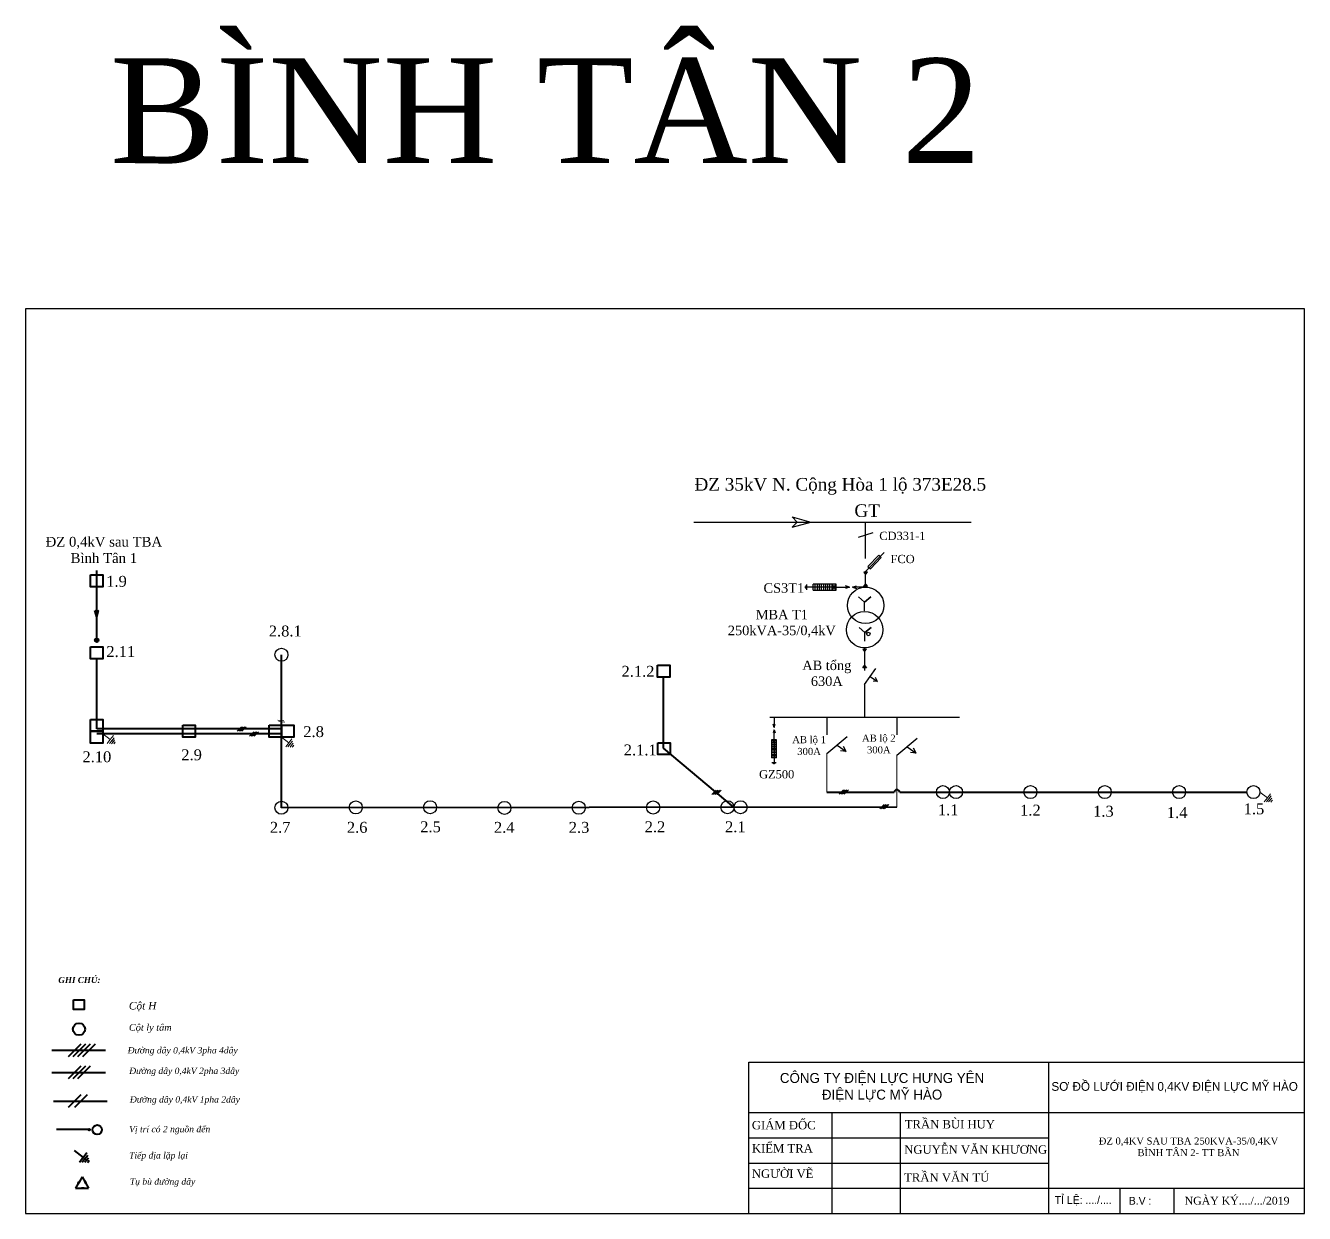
# Model space of a CAD drawing. Extents: x -2498 to 13808, y -1476 to 9052.
# Drawn here: x 10695.2 to 11061.2, y 3720.3 to 4060 of the extents above; entities that cross this region are included whole.
import ezdxf

# ---------------------------------------------------------------- set-up
doc = ezdxf.new("R2010")
doc.units = 0
doc.header["$LTSCALE"] = 0.08
doc.header["$MEASUREMENT"] = 0
doc.layers.get('0').update_dxf_attribs({"linetype": 'CONTINUOUS', "lineweight": 40})
for name, color, linetype, lineweight in [('5', 9, 'CONTINUOUS', 5), ('khung', 3, 'CONTINUOUS', 18), ('NET DAM', 6, 'CONTINUOUS', 25)]:
    doc.layers.add(name, color=color, linetype=linetype, lineweight=lineweight)
doc.layers.add('Duong manh', color=8, linetype='CONTINUOUS')
doc.styles.add('anh thong', font='times.ttf', dxfattribs={"height": 0.5})
doc.styles.get("Standard").update_dxf_attribs({"font": 'VHTEKN.TTF', "height": 2.5})

# ---------------------------------------------------------------- blocks, each defined once
blk = doc.blocks.new('khung')
at = {"layer": 'khung', "color": 5, "lineweight": -3, "ltscale": 4}
for p, q in [((630143, 2296298.9), (632881, 2296298.9)), ((630143, 2295554.2), (630143, 2296298.9)), ((631620.1, 2296298.9), (631620.1, 2295554.2)), ((630143, 2296050.6), (631457.3, 2296050.6)), ((630143, 2296050.6), (632881, 2296050.6)), ((630552, 2296050.6), (630552, 2295554.2)), ((630888.9, 2296050.6), (630888.9, 2295554.2)), ((630143, 2295926.5), (631620.1, 2295926.5)), ((630143, 2295802.4), (631620.1, 2295802.4)), ((630143, 2295678.3), (631512, 2295678.3)), ((630143, 2295678.3), (632881, 2295678.3)), ((631972.7, 2295554.2), (631972.7, 2295678.3)), ((632238.4, 2295554.2), (632238.4, 2295678.3))]:
    blk.add_line(p, q, dxfattribs=at)
blk.add_lwpolyline([(632881, 2300009), (626580.6, 2300009), (626580.6, 2295554.2), (632881, 2295554.2), (632881, 2300009)], dxfattribs=at)
at = {"layer": 'Duong manh', "color": 0, "lineweight": -3, "ltscale": 4}
for s, insert, char_height, width, attachment_point in [('{\\f.VnAvantH|b0|i0|c0|p34;C¤NG TY §IÖN LùC H¦NG Y£N\\P®iÖn lùc mü hµo}', (630800.1, 2296174.8), 49.141, 1314.329, 5), ('{\\f.VnAvantH|b0|i0|c0|p34;s¬ ®å l\xadíi ®iÖn 0,4kv ®iÖn lùc mü hµo}', (632241.6, 2296174.8), 43.049, 1423.665, 5), ('{\\fTimes New Roman|b0|i0|c0|p18; GIÁM ĐỐC}', (630143, 2295988.6), 41.37, 409.064, 4), ('{\\fTimes New Roman|b0|i0|c0|p18; TRẦN BÙI HUY}', (630896.3, 2295992.9), 41.37, 536.856, 4), ('{\\f.VnAvantH|b0|i0|c0|p34; \\fTimes New Roman|b0|i0|c0|p18; KIỂM TRA}', (630128, 2295874.7), 41.37, 409.064, 4), ('{\\fTimes New Roman|b0|i0|c0|p18; NGUYỄN VĂN KHƯƠNG}', (630893.6, 2295868.1), 41.37, 717.247, 4), ('{\\fTimes New Roman|b0|i0|c0|p18; NGƯỜI VẼ}', (630143, 2295749.5), 41.37, 409.064, 4), ('{\\f.VnAvantH|b0|i0|c0|p34; \\fTimes New Roman|b0|i0|c0|p18;TRẦN VĂN TÚ}', (630893.4, 2295730.7), 41.37, 536.856, 4), ('{\\f.VnAvantH|b0|i0|c0|p34; tØ lÖ: ..../....}', (631636.6, 2295616.3), 38.475, 301.491, 4), ('{\\f.VnAvantH|b0|i0|c0|p34;b.v :}', (632071.5, 2295616.3), 38.475, 424.338, 5), ('{\\fTimes New Roman|b0|i0|c0|p18;NGÀY KÝ..../.../2019}', (632549.2, 2295616.3), 38.475, 820.671, 5)]:
    blk.add_mtext(s, dxfattribs=dict(at, insert=insert, char_height=char_height, width=width, attachment_point=attachment_point))

msp = doc.modelspace()

# ---------------------------------------------------------------- hatches: boundary and pattern name
at = {"linetype": 'Continuous', "lineweight": 40, "ltscale": 8}
msp.add_hatch(color=0, dxfattribs=at).paths.add_polyline_path([(10716.12, 3884.22, 1), (10715.09, 3884.22, 1)])
at = {"linetype": 'Continuous', "ltscale": 8}
msp.add_hatch(color=256, dxfattribs=at).paths.add_polyline_path([(10713.66, 3744.23, 1), (10713.22, 3744.23, 1)])

# ---------------------------------------------------------------- linework, layer by layer
at = {"lineweight": -3}
for p, q in [((10914.57, 3919.54), (10919.95, 3918.03)), ((10914.57, 3919.54), (10916.02, 3918.03)), ((10886.49, 3918.03), (10965.78, 3918.03)), ((10914.57, 3916.53), (10919.95, 3918.03)), ((10914.57, 3916.53), (10916.02, 3918.03)), ((10935.59, 3907.64), (10935.59, 3918.03)), ((10937.67, 3914.91), (10933.5, 3913.63)), ((10935.59, 3903.88), (10940.9, 3909.36)), ((10936.15, 3903.72), (10935.08, 3903.72)), ((10935.08, 3903.72), (10935.59, 3903.05)), ((10935.59, 3899.4), (10935.59, 3903.88)), ((10935.59, 3903.05), (10936.15, 3903.72)), ((10918.41, 3899.22), (10918.41, 3899.59)), ((10918.61, 3898.97), (10918.61, 3899.84)), ((10918.82, 3898.6), (10918.82, 3900.21)), ((10920.61, 3899.4), (10918.84, 3899.4)), ((10927.2, 3900.3), (10920.61, 3900.3)), ((10920.61, 3898.5), (10920.61, 3900.3)), ((10927.2, 3899.4), (10920.61, 3899.4)), ((10921.21, 3898.5), (10921.21, 3900.3)), ((10921.81, 3898.5), (10921.81, 3900.3)), ((10922.41, 3898.5), (10922.41, 3900.3)), ((10923.01, 3898.5), (10923.01, 3900.3)), ((10923.61, 3898.5), (10923.61, 3900.3)), ((10924.21, 3898.5), (10924.21, 3900.3)), ((10924.81, 3898.5), (10924.81, 3900.3)), ((10925.41, 3898.5), (10925.41, 3900.3)), ((10927.2, 3898.5), (10926.01, 3900.3)), ((10926.01, 3898.5), (10927.2, 3900.3)), ((10926.01, 3898.5), (10926.01, 3900.3)), ((10927.2, 3898.5), (10927.2, 3900.3)), ((10927.2, 3899.4), (10930.97, 3899.4)), ((10930.97, 3899.4), (10929.81, 3899.79)), ((10930.97, 3899.4), (10929.81, 3899.01)), ((10931.82, 3899.4), (10932.98, 3899.79)), ((10935.59, 3899.4), (10931.82, 3899.4)), ((10931.82, 3899.4), (10932.98, 3899.01)), ((10935.05, 3899.61), (10935.56, 3900.28)), ((10936.12, 3899.61), (10935.05, 3899.61)), ((10935.56, 3900.28), (10936.12, 3899.61)), ((10935.27, 3895.14), (10933.58, 3896.6)), ((10935.27, 3895.14), (10937.09, 3896.6)), ((10937.09, 3896.6), (10935.27, 3895.14)), ((10935.27, 3892.65), (10935.27, 3895.14)), ((10935.43, 3886.43), (10933.74, 3887.89)), ((10935.43, 3886.43), (10937.24, 3887.89)), ((10937.24, 3887.89), (10935.43, 3886.43)), ((10935.43, 3883.94), (10935.43, 3886.43)), ((10935.9, 3881.69), (10934.83, 3881.69)), ((10934.83, 3881.69), (10935.33, 3881.02)), ((10935.33, 3882.02), (10935.33, 3875.59)), ((10935.33, 3881.02), (10935.9, 3881.69)), ((10934.83, 3876.3), (10935.33, 3876.96)), ((10935.9, 3876.3), (10934.83, 3876.3)), ((10935.33, 3876.96), (10935.9, 3876.3)), ((10935.33, 3871.52), (10938.54, 3876.17)), ((10935.33, 3871.52), (10935.33, 3862.23)), ((10936.94, 3873.85), (10939.01, 3872.41)), ((10939.02, 3872.39), (10937.74, 3872.54)), ((10939.02, 3872.39), (10938.43, 3873.54)), ((10908.18, 3862.23), (10962.49, 3862.23)), ((10909.42, 3862.23), (10909.42, 3859.29)), ((10924.52, 3862.23), (10924.52, 3857.17)), ((10944.56, 3862.23), (10944.56, 3857.17)), ((10909.42, 3859.29), (10909.12, 3860.2)), ((10909.42, 3858.63), (10909.12, 3857.72)), ((10909.42, 3859.29), (10909.73, 3860.2)), ((10909.42, 3855.69), (10909.42, 3858.63)), ((10909.42, 3858.63), (10909.73, 3857.72)), ((10908.72, 3855.69), (10908.72, 3850.55)), ((10910.13, 3855.69), (10908.72, 3854.76)), ((10910.13, 3854.76), (10908.72, 3855.69)), ((10910.13, 3855.69), (10908.72, 3855.69)), ((10910.13, 3854.76), (10908.72, 3854.76)), ((10910.13, 3854.29), (10908.72, 3854.29)), ((10910.13, 3853.82), (10908.72, 3853.82)), ((10910.13, 3853.36), (10908.72, 3853.36)), ((10909.42, 3855.69), (10909.42, 3850.55)), ((10924.52, 3851.8), (10930.35, 3856.67)), ((10927.44, 3854.24), (10930.03, 3852.43)), ((10930.04, 3852.41), (10929.3, 3853.85)), ((10944.56, 3851.33), (10950.39, 3856.19)), ((10947.48, 3853.76), (10950.07, 3851.96)), ((10950.08, 3851.94), (10949.34, 3853.37)), ((10910.13, 3852.96), (10908.72, 3852.96)), ((10910.13, 3852.5), (10908.72, 3852.5)), ((10910.13, 3852.03), (10908.72, 3852.03)), ((10910.13, 3851.49), (10908.72, 3851.49)), ((10910.13, 3851.02), (10908.72, 3851.02)), ((10910.13, 3850.55), (10908.72, 3850.55)), ((10909.42, 3850.55), (10909.42, 3849.17)), ((10930.04, 3852.41), (10928.44, 3852.6)), ((10950.07, 3851.96), (10948.47, 3852.15)), ((10910.05, 3849.15), (10908.8, 3849.15)), ((10909.76, 3848.99), (10909.08, 3848.99)), ((10909.57, 3848.83), (10909.28, 3848.83))]:
    msp.add_line(p, q, dxfattribs=at)
at = {"color": 0, "linetype": 'Continuous', "lineweight": 40, "ltscale": 8}
for p, q in [((10715.61, 3884.22), (10715.61, 3904.21)), ((10715.61, 3890.85), (10715.06, 3892.7)), ((10715.06, 3892.7), (10715.61, 3892.24)), ((10715.61, 3890.85), (10716.15, 3892.7)), ((10716.15, 3892.7), (10715.61, 3892.24)), ((10715.61, 3858.88), (10715.61, 3878.91)), ((10768.45, 3836.32), (10768.45, 3880.08)), ((10877.8, 3853.38), (10877.8, 3873.69)), ((10768.45, 3858.88), (10715.61, 3858.88)), ((10768.45, 3857.44), (10715.61, 3857.44)), ((10897.96, 3836.41), (10877.8, 3853.38)), ((10924.52, 3840.79), (10943.74, 3840.79)), ((10945.38, 3840.79), (11044.71, 3840.79)), ((10944.56, 3836.45), (10768.45, 3836.32))]:
    msp.add_line(p, q, dxfattribs=at)
at = {"linetype": 'Continuous', "lineweight": -3, "ltscale": 8}
for p, q in [((10920.61, 3898.5), (10927.2, 3898.5)), ((10910.13, 3850.55), (10910.13, 3855.69))]:
    msp.add_line(p, q, dxfattribs=at)
at = {"linetype": 'Continuous', "lineweight": 9, "ltscale": 8}
for p, q in [((10769.15, 3861.14), (10767.41, 3861.36)), ((10769.44, 3860.78), (10767.7, 3860.99)), ((10717.38, 3857.44), (10719.5, 3855.8)), ((10719.5, 3855.8), (10720.37, 3856.94)), ((10757.01, 3859.5), (10755.77, 3858.26)), ((10757.48, 3859.5), (10756.24, 3858.26)), ((10757.94, 3859.5), (10756.7, 3858.26)), ((10758.41, 3859.5), (10757.17, 3858.26)), ((10760.53, 3858.06), (10759.29, 3856.82)), ((10761, 3858.06), (10759.76, 3856.82)), ((10761.46, 3858.06), (10760.22, 3856.82)), ((10761.93, 3858.06), (10760.69, 3856.82)), ((10719.5, 3855.8), (10718.62, 3854.67)), ((10719.9, 3855.49), (10719.24, 3854.64)), ((10720.3, 3855.18), (10719.86, 3854.61)), ((10719.9, 3855.49), (10720.56, 3856.34)), ((10720.3, 3855.18), (10720.74, 3855.74)), ((10720.7, 3854.87), (10720.48, 3854.59)), ((10720.7, 3854.87), (10720.92, 3855.15)), ((10768.45, 3856.5), (10770.56, 3854.86)), ((10770.56, 3854.86), (10769.68, 3853.73)), ((10770.96, 3854.55), (10770.31, 3853.7)), ((10770.56, 3854.86), (10771.44, 3855.99)), ((10771.37, 3854.24), (10770.93, 3853.67)), ((10770.96, 3854.55), (10771.62, 3855.4)), ((10771.37, 3854.24), (10771.81, 3854.8)), ((10771.77, 3853.93), (10771.55, 3853.64)), ((10771.77, 3853.93), (10771.99, 3854.21)), ((10892.83, 3841.35), (10891.59, 3840.11)), ((10893.3, 3841.35), (10892.06, 3840.11)), ((10893.76, 3841.35), (10892.52, 3840.11)), ((10894.23, 3841.35), (10892.99, 3840.11)), ((10929.29, 3841.41), (10928.05, 3840.17)), ((10929.75, 3841.41), (10928.51, 3840.17)), ((10930.22, 3841.41), (10928.98, 3840.17)), ((10930.68, 3841.41), (10929.44, 3840.17)), ((11048.45, 3840.79), (11050.56, 3839.15)), ((11050.56, 3839.15), (11049.68, 3838.02)), ((11050.96, 3838.84), (11050.31, 3837.99)), ((11050.56, 3839.15), (11051.44, 3840.29)), ((11051.37, 3838.53), (11050.93, 3837.96)), ((11050.96, 3838.84), (11051.62, 3839.69)), ((11051.37, 3838.53), (11051.81, 3839.09)), ((11051.77, 3838.22), (11051.99, 3838.5)), ((10940.9, 3837.21), (10939.66, 3835.97)), ((10941.36, 3837.21), (10940.12, 3835.97)), ((10941.83, 3837.21), (10940.59, 3835.97)), ((10942.29, 3837.21), (10941.05, 3835.97)), ((11051.77, 3838.22), (11051.55, 3837.94))]:
    msp.add_line(p, q, dxfattribs=at)
at = {"linetype": 'Continuous', "ltscale": 8}
for p, q in [((10702.74, 3766.92), (10718.16, 3766.92)), ((10711.05, 3768.7), (10707.42, 3765.07)), ((10712.41, 3768.7), (10708.78, 3765.07)), ((10713.77, 3768.7), (10710.14, 3765.07)), ((10715.13, 3768.7), (10711.5, 3765.07)), ((10711.05, 3762.35), (10707.42, 3758.73)), ((10712.41, 3762.35), (10708.78, 3758.73)), ((10713.77, 3762.35), (10710.14, 3758.73)), ((10702.74, 3760.57), (10718.16, 3760.57)), ((10703.2, 3752.41), (10718.61, 3752.41)), ((10711.05, 3754.19), (10707.42, 3750.57)), ((10712.86, 3754.19), (10709.24, 3750.57)), ((10713.44, 3744.23), (10704.06, 3744.23)), ((10709.14, 3738.27), (10711.73, 3736.27)), ((10711.73, 3736.27), (10710.66, 3734.88)), ((10711.73, 3736.27), (10712.81, 3737.66)), ((10712.23, 3735.89), (10713.03, 3736.93)), ((10712.72, 3735.51), (10713.26, 3736.2)), ((10712.23, 3735.89), (10711.42, 3734.85)), ((10712.72, 3735.51), (10712.19, 3734.81)), ((10713.21, 3735.13), (10712.94, 3734.78)), ((10713.21, 3735.13), (10713.48, 3735.47)), ((10710.42, 3729.03), (10709.56, 3727.52)), ((10710.15, 3729.17), (10710.67, 3728.91)), ((10710.27, 3729.38), (10710.79, 3729.11)), ((10711.41, 3730.76), (10710.54, 3729.24)), ((10711.41, 3730.76), (10712.27, 3729.24)), ((10712.54, 3729.38), (10712.02, 3729.11)), ((10712.66, 3729.17), (10712.14, 3728.91)), ((10712.39, 3729.03), (10713.25, 3727.52)), ((10709.56, 3727.52), (10711.37, 3727.52)), ((10711.37, 3727.52), (10711.4, 3727.52)), ((10711.4, 3727.81), (10711.4, 3727.22)), ((10711.68, 3727.81), (10711.68, 3727.22)), ((10711.68, 3727.52), (10713.25, 3727.52))]:
    msp.add_line(p, q, dxfattribs=at)
at = {"lineweight": -3}
msp.add_lwpolyline([(10936.99, 3904.64), (10940.08, 3907.85), (10939.35, 3908.56), (10936.26, 3905.34)], close=True, dxfattribs=at)
at = {"color": 0, "linetype": 'Continuous', "lineweight": 40, "ltscale": 8}
for points in [[(10713.83, 3902.9), (10717.38, 3902.9), (10717.38, 3899.51), (10713.83, 3899.51)], [(10713.83, 3882.31), (10717.38, 3882.31), (10717.38, 3878.91), (10713.83, 3878.91)], [(10876.03, 3877.08), (10879.58, 3877.08), (10879.58, 3873.69), (10876.03, 3873.69)], [(10713.83, 3861.59), (10717.38, 3861.59), (10717.38, 3858.2), (10713.83, 3858.2)], [(10713.83, 3858.2), (10717.38, 3858.2), (10717.38, 3854.8), (10713.83, 3854.8)], [(10740.25, 3859.89), (10743.8, 3859.89), (10743.8, 3856.5), (10740.25, 3856.5)], [(10764.9, 3859.89), (10768.45, 3859.89), (10768.45, 3856.5), (10764.9, 3856.5)], [(10768.45, 3859.89), (10772, 3859.89), (10772, 3856.5), (10768.45, 3856.5)], [(10876.12, 3854.92), (10879.67, 3854.92), (10879.67, 3851.52), (10876.12, 3851.52)]]:
    msp.add_lwpolyline(points, close=True, dxfattribs=at)
at = {"linetype": 'Continuous', "ltscale": 8}
msp.add_lwpolyline([(10708.92, 3781.33), (10712, 3781.33), (10712, 3778.62), (10708.92, 3778.62)], close=True, dxfattribs=at)
at = {"lineweight": -3}
for centre, radius in [((10935.59, 3894.2), 5.21), ((10935.33, 3887.22), 5.21), ((10936.38, 3886.01), 0.499)]:
    msp.add_circle(centre, radius, dxfattribs=at)
at = {"color": 0, "linetype": 'Continuous', "lineweight": 40, "ltscale": 8}
msp.add_circle((10715.61, 3884.22), 0.513, dxfattribs=at)
at = {"lineweight": -3, "ltscale": 8}
for centre in [(10768.45, 3880.08), (10957.74, 3840.79), (10961.47, 3840.79), (10982.75, 3840.79), (11004.03, 3840.79), (11025.3, 3840.79), (11046.58, 3840.79), (10768.45, 3836.32), (10789.72, 3836.4), (10811, 3836.45), (10832.27, 3836.25), (10853.54, 3836.31), (10874.82, 3836.37), (10896.09, 3836.45), (10899.83, 3836.45)]:
    msp.add_circle(centre, 1.87, dxfattribs=at)
at = {"linetype": 'Continuous', "ltscale": 8}
for centre, radius in [((10710.54, 3772.98), 1.73), ((10713.44, 3744.23), 0.224), ((10715.74, 3744.21), 1.35)]:
    msp.add_circle(centre, radius, dxfattribs=at)
at = {"color": 0, "linetype": 'Continuous', "lineweight": 40, "ltscale": 8}
msp.add_arc((10944.56, 3840.63), 0.835, 11.0676, 168.9295, dxfattribs=at)
at = {"linetype": 'Continuous', "lineweight": 9, "ltscale": 8}
for p in [(10719.9, 3855.49), (10720.3, 3855.18), (10720.7, 3854.87), (10770.96, 3854.55), (10771.37, 3854.24), (10771.77, 3853.93), (11050.96, 3838.84), (11051.37, 3838.53), (11051.77, 3838.22)]:
    msp.add_point(p, dxfattribs=at)
at = {"linetype": 'Continuous', "ltscale": 8}
for p in [(10712.23, 3735.89), (10712.72, 3735.51), (10713.21, 3735.13)]:
    msp.add_point(p, dxfattribs=at)
at = {"layer": '5', "color": 255, "ltscale": 2}
for p, q in [((10924.52, 3851.8), (10924.52, 3840.79)), ((10944.56, 3851.33), (10944.56, 3836.45))]:
    msp.add_line(p, q, dxfattribs=at)

# ---------------------------------------------------------------- block references
at = {"layer": 'NET DAM', "color": 7, "xscale": 0.05807764111796132, "yscale": 0.0580776411155739, "zscale": 0.058077641115648}
msp.add_blockref('khung', (-25695.07, -129600.1), dxfattribs=at)

# ---------------------------------------------------------------- texts
at = {"color": 0, "linetype": 'Continuous', "lineweight": 30, "ltscale": 10}
for s, insert, char_height, width, attachment_point in [('{\\fTimes New Roman|b0|i0|c0|p18;BÌNH TÂN 2}', (10719.42, 4050.69), 30, 395.821, 1), ('{\\fTimes New Roman|b0|i0|c238|p18;Đ\\fTimes New Roman|b0|i0|c0|p18;Z 0,4KV SAU TBA 250KVA-35/0,4KV \\PBÌNH TÂN 2- TT BẦN}', (11028, 3739.31), 2, 105.5822, 5)]:
    msp.add_mtext(s, dxfattribs=dict(at, insert=insert, char_height=char_height, width=width, attachment_point=attachment_point))
at = {"lineweight": -3, "style": 'anh thong'}
for s, insert, char_height, width, attachment_point in [('{\\fTimes New Roman|b0|i0|c238|p18;Đ}Z 35kV N. Cộng Hòa 1 lộ 373E28.5', (10886.64, 3930.64), 3.623, 182.0554, 1), ('GT', (10932.39, 3923.11), 3.623, 44.1329, 1), ('CD331-1', (10939.52, 3915.26), 2.355, 44.1329, 1), ('FCO', (10942.73, 3908.64), 2.355, 44.1329, 1), ('CS3T1', (10906.4, 3900.53), 2.717, 58.8136, 1), ('MBA T1\\P250kVA-35/0,4kV', (10911.63, 3892.92), 2.7172, 134.0058, 2), ('AB tổng\\P630A', (10924.5, 3878.4), 2.717, 62.1416, 2), ('AB lộ 1\\P300A', (10919.43, 3856.79), 2.013, 62.1416, 2), ('AB lộ 2\\P300A', (10939.38, 3857.23), 2.013, 62.1416, 2), ('GZ500', (10905.12, 3847.06), 2.355, 76.4577, 1)]:
    msp.add_mtext(s, dxfattribs=dict(at, insert=insert, char_height=char_height, width=width, attachment_point=attachment_point))
at = {"color": 0, "lineweight": 30, "style": 'anh thong'}
for s, insert, char_height, width, attachment_point in [('ĐZ 0,4kV sau TBA \\PBình Tân 1', (10717.65, 3913.8), 2.8, 40.1436, 2), ('1.9', (10721.27, 3902.64), 3.12, 40.1436, 2), ('2.8.1', (10769.55, 3888.42), 3.12, 40.1436, 2), ('2.11', (10722.49, 3882.55), 3.12, 40.1436, 2), ('2.1.2', (10870.47, 3876.9), 3.12, 40.1436, 2), ('2.8', (10777.67, 3859.64), 3.12, 40.1436, 2), ('2.1.1', (10871.11, 3854.4), 3.12, 40.1436, 2), ('2.10', (10715.65, 3852.45), 3.12, 40.1436, 2), ('2.9', (10742.75, 3853.01), 3.12, 40.1436, 2), ('1.1', (10959.22, 3837.27), 3.12, 40.1436, 2), ('1.2', (10982.76, 3837.18), 3.12, 40.1436, 2), ('1.3', (11003.65, 3836.88), 3.12, 40.1436, 2), ('1.4', (11024.74, 3836.48), 3.12, 40.1436, 2), ('1.5', (11046.73, 3837.55), 3.12, 40.1436, 2), ('2.7', (10768.09, 3832.27), 3.12, 40.1436, 2), ('2.6', (10790.13, 3832.27), 3.12, 40.1436, 2), ('2.5', (10811.11, 3832.42), 3.12, 40.1436, 2), ('2.4', (10832.21, 3832.26), 3.12, 40.1436, 2), ('2.3', (10853.61, 3832.26), 3.12, 40.1436, 2), ('2.2', (10875.34, 3832.42), 3.12, 40.1436, 2), ('2.1', (10898.33, 3832.42), 3.12, 40.1436, 2), ('{\\fTimes New Roman|b0|i1|c0|p18;Cột H}', (10724.8, 3780.76), 2.1587, 37.5124, 1), ('{\\fTimes New Roman|b0|i1|c0|p18;Cột ly tâm}', (10724.82, 3774.45), 1.9436, 37.5124, 1)]:
    msp.add_mtext(s, dxfattribs=dict(at, insert=insert, char_height=char_height, width=width, attachment_point=attachment_point))
at = {"attachment_point": 1, "style": 'anh thong'}
for s, insert, char_height, width in [('{\\fTimes New Roman|b1|i1|c0|p18;GHI CHÚ:}', (10704.62, 3787.9), 1.7226, 24.8244), ('{\\fTimes New Roman|b0|i1|c238|p18;Đ\\fTimes New Roman|b0|i1|c0|p18;ường dây 0,4kV 3pha 4dây}', (10724.46, 3767.84), 1.8133, 46.2989), ('{\\fTimes New Roman|b0|i1|c238|p18;Đư\\fTimes New Roman|b0|i1|c0|p18;ờng dây 0,4kV 2pha 3dây}', (10724.9, 3761.96), 1.8133, 46.2989), ('{\\fTimes New Roman|b0|i1|c238|p18;Đư\\fTimes New Roman|b0|i1|c0|p18;ờng dây 0,4kV 1pha 2dây}', (10725.09, 3753.78), 1.8133, 46.2989), ('{\\fTimes New Roman|b0|i1|c0|p18;Vị trí có 2 nguồn đến}', (10724.88, 3745.29), 1.8133, 46.2989), ('{\\fTimes New Roman|b0|i1|c0|p18;Tiếp địa lặp lại}', (10724.88, 3737.78), 1.8133, 46.2989), ('{\\fTimes New Roman|b0|i1|c0|p18;Tụ bù đường dây}', (10725.09, 3730.3), 1.8133, 46.2989)]:
    msp.add_mtext(s, dxfattribs=dict(at, insert=insert, char_height=char_height, width=width))

doc.saveas('drawing.dxf')
